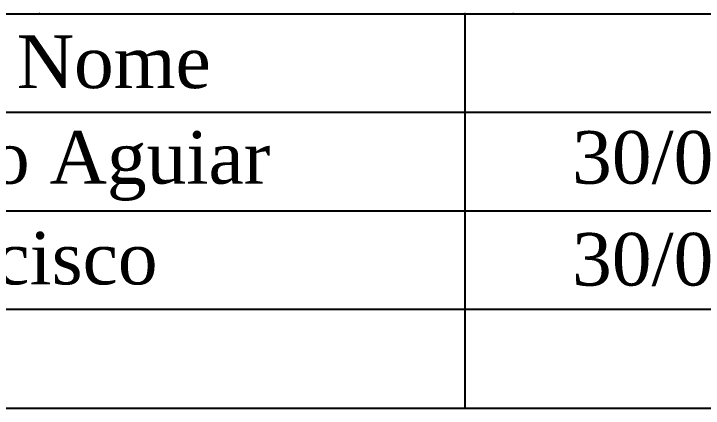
# Model space of a CAD drawing. Extents: x -87147 to -82947, y 23571 to 29511.
# Drawn here: x -85843 to -85188, y 23671 to 24046 of the extents above; entities that cross this region are included whole.
import ezdxf

# ---------------------------------------------------------------- set-up
doc = ezdxf.new("R2010")
doc.units = 0
doc.header["$LTSCALE"] = 200
doc.header["$MEASUREMENT"] = 0
doc.layers.add('FINA', color=7, linetype='CONTINUOUS')
doc.styles.add('FA', font='TIMES.TTF')

msp = doc.modelspace()

# ---------------------------------------------------------------- linework, layer by layer
at = {"layer": 'FINA'}
for p, q in [((-86790.929, 24046.469), (-83046.929, 24046.469)), ((-85414.795, 24046.469), (-85414.795, 23671.469)), ((-84110.662, 23952.719), (-86790.929, 23952.719)), ((-84110.662, 23858.969), (-86790.929, 23858.969)), ((-84762.729, 23765.219), (-86790.929, 23765.219)), ((-86790.929, 23671.469), (-83046.929, 23671.469))]:
    msp.add_line(p, q, dxfattribs=at)
for p in [(-85818.929, 24046.469), (-85414.795, 24046.469), (-85368.929, 24046.469)]:
    msp.add_point(p, dxfattribs=at)

# ---------------------------------------------------------------- texts
at = {"layer": 'FINA', "style": 'FA'}
for s, p in [('Nome', (-85840.749, 23975.828)), ('Fabio Aguiar', (-86000.355, 23884.976)), ('30/05/00', (-85312.986, 23884.976)), ('Francisco', (-86000.355, 23789.205)), ('30/05/00', (-85312.986, 23788.091))]:
    msp.add_text(s, height=50, dxfattribs=at).set_placement(p)

doc.saveas('drawing.dxf')
